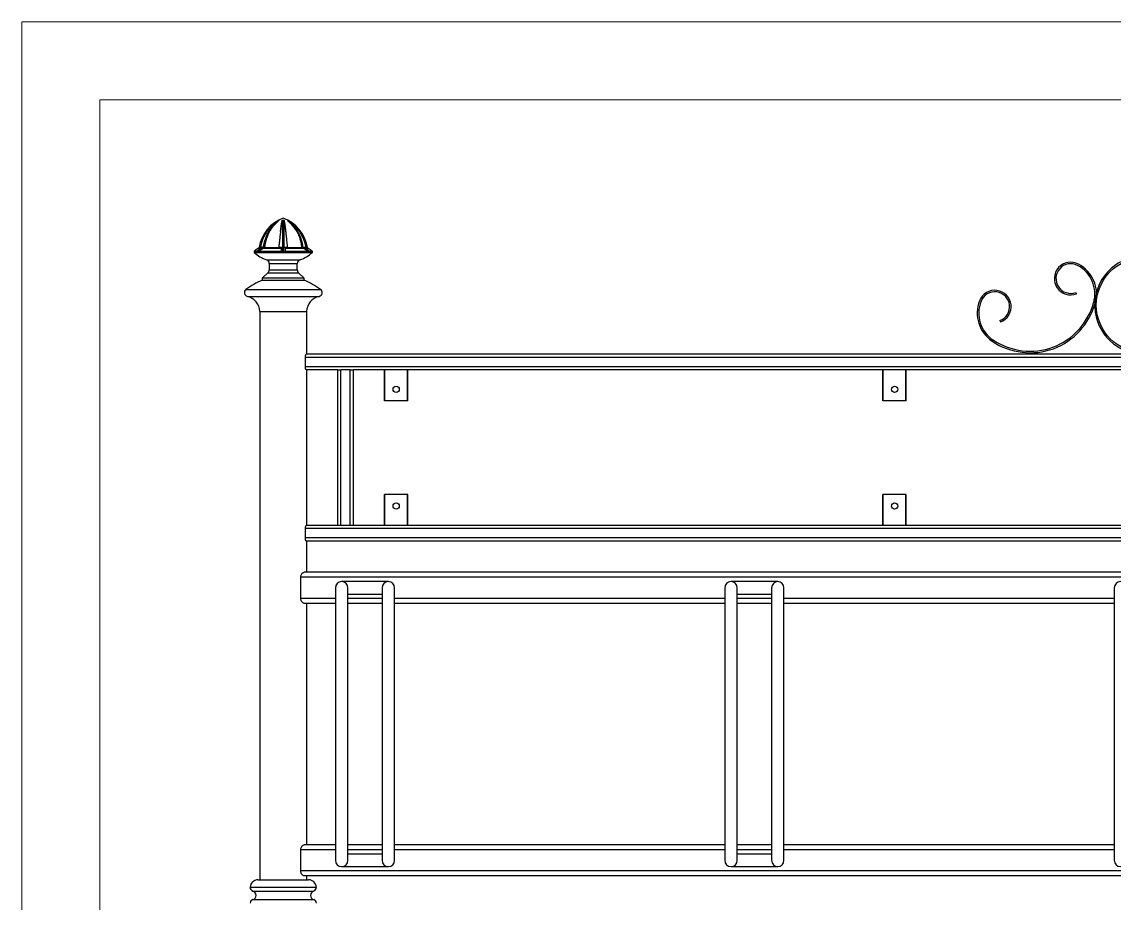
# Model space of a CAD drawing. Header units: millimetres. Extents: x 5333 to 11273, y -3184 to 1016.
# Drawn here: x 5333 to 6736, y -116 to 1016 of the extents above; entities that cross this region are included whole.
import ezdxf

# ---------------------------------------------------------------- set-up
doc = ezdxf.new("R2010")
doc.units = ezdxf.units.MM
doc.layers.add('tabelka', color=155, linetype='Continuous')

# ---------------------------------------------------------------- blocks, each defined once
blk = doc.blocks.new('front')
for p, q in [((1301, 2420.7), (1301.6, 2420.7)), ((1306.3, 2420.7), (1307.4, 2420.7)), ((1312.2, 2420.7), (1312.7, 2420.7)), ((1275.3, 2385.1), (1278.3, 2385.1)), ((1275.8, 2385.8), (1277.6, 2385.8)), ((1281.5, 2385.7), (1277.6, 2385.7)), ((1277.6, 2385.7), (1277.6, 2385.7)), ((1277.6, 2385.7), (1277.6, 2385.7)), ((1282.1, 2385.7), (1277.8, 2382.9)), ((1282.1, 2385.7), (1277.8, 2382.9)), ((1281.1, 2385.1), (1304.1, 2385.1)), ((1281.2, 2385.2), (1281.8, 2385.5)), ((1282.2, 2385.7), (1282.2, 2385.7)), ((1283.4, 2385.7), (1282.2, 2385.7)), ((1282.2, 2385.7), (1282.2, 2385.7)), ((1283.4, 2385.8), (1301.1, 2385.8)), ((1283.4, 2385.7), (1283.4, 2385.7)), ((1301, 2385.7), (1301, 2385.7)), ((1306.2, 2385.7), (1301, 2385.7)), ((1301, 2385.7), (1301, 2385.7)), ((1301, 2385.7), (1301, 2385.7)), ((1306.2, 2379.9), (1306.2, 2385.7)), ((1307.5, 2385.7), (1307.3, 2385.7)), ((1307.5, 2379.9), (1307.5, 2385.7)), ((1307.7, 2385.7), (1307.5, 2385.7)), ((1307.5, 2385.7), (1307.5, 2385.7)), ((1309.9, 2385.7), (1307.7, 2385.7)), ((1309.7, 2385.1), (1332.7, 2385.1)), ((1312.7, 2385.7), (1309.9, 2385.7)), ((1312.6, 2385.8), (1330.4, 2385.8)), ((1312.7, 2385.7), (1312.7, 2385.7)), ((1312.7, 2385.7), (1312.7, 2385.7)), ((1312.7, 2385.7), (1312.7, 2385.7)), ((1330.3, 2385.7), (1330.4, 2385.7)), ((1331.6, 2385.7), (1330.3, 2385.7)), ((1335.9, 2382.9), (1331.6, 2385.7)), ((1332.1, 2385.7), (1331.9, 2385.7)), ((1332.2, 2385.7), (1332.1, 2385.7)), ((1332.4, 2385.7), (1332.2, 2385.7)), ((1334.6, 2385.7), (1332.4, 2385.7)), ((1336.2, 2385.7), (1334.6, 2385.7)), ((1335.5, 2385.1), (1338.4, 2385.1)), ((1336.1, 2385.8), (1337.9, 2385.8)), ((1336.2, 2385.7), (1336.2, 2385.7)), ((1336.2, 2385.7), (1336.2, 2385.7)), ((1269.7, 2380.9), (1273.4, 2380.9)), ((1269.7, 2379.5), (1306.9, 2379.5)), ((1276.1, 2380.9), (1304.1, 2380.9)), ((1306.9, 2379.5), (1344.1, 2379.5)), ((1309.6, 2380.9), (1337.6, 2380.9)), ((1335.9, 2382.9), (1335.4, 2383.2)), ((1340.3, 2380.9), (1344.1, 2380.9)), ((1285.4, 2370.1), (1306.9, 2370.1)), ((1288.9, 2365.3), (1288.9, 2356.9)), ((1288.9, 2365.3), (1306.9, 2365.3)), ((1288.9, 2356.9), (1306.9, 2356.9)), ((1306.9, 2370.1), (1328.3, 2370.1)), ((1306.9, 2365.3), (1324.9, 2365.3)), ((1306.9, 2356.9), (1324.9, 2356.9)), ((1324.9, 2356.9), (1324.9, 2365.3)), ((1279.9, 2346.2), (1279.9, 2343.7)), ((1333.9, 2346.2), (1279.9, 2346.2)), ((1279.9, 2343.7), (1306.9, 2343.7)), ((1287.2, 2353.2), (1280.2, 2347)), ((1280.2, 2347), (1306.9, 2347)), ((1287.2, 2353.2), (1306.9, 2353.2)), ((1306.9, 2353.2), (1326.5, 2353.2)), ((1306.9, 2347), (1333.5, 2347)), ((1306.9, 2343.7), (1333.9, 2343.7)), ((1333.5, 2347), (1326.5, 2353.2)), ((1333.9, 2343.7), (1333.9, 2346.2)), ((1259, 2332), (1306.9, 2332)), ((1306.9, 2332), (1354.7, 2332)), ((1260.8, 2323), (1306.9, 2323)), ((1306.9, 2323), (1352.9, 2323)), ((2324.7, 2328.1), (2325.4, 2326.2)), ((1276.7, 2303.7), (1276.7, 1573.7)), ((1276.7, 2303.7), (1306.9, 2303.7)), ((1306.9, 2303.7), (1337, 2303.7)), ((1337, 2248.7), (1337, 2303.7)), ((2227.2, 2291.9), (2227.9, 2290.1)), ((1335.3, 2232.7), (1335.3, 2244.7)), ((3488.4, 2244.7), (1335.3, 2244.7)), ((3487.3, 2248.7), (1336.4, 2248.7)), ((3488.4, 2232.7), (1335.3, 2232.7)), ((1376.9, 2228.7), (1336.4, 2228.7)), ((1337, 2028.7), (1337, 2228.7)), ((1376.9, 2028.7), (1376.9, 2228.7)), ((1376.9, 2228.7), (1380.9, 2228.7)), ((1380.9, 2028.7), (1380.9, 2228.7)), ((1392.9, 2228.7), (1380.9, 2228.7)), ((1392.9, 2028.7), (1392.9, 2228.7)), ((1392.9, 2228.7), (1396.9, 2228.7)), ((1396.9, 2028.7), (1396.9, 2228.7)), ((3426.9, 2228.7), (1396.9, 2228.7)), ((1436.9, 2188.7), (1436.9, 2228.7)), ((1437.4, 2188.7), (1437.4, 2228.7)), ((1466.4, 2188.7), (1466.4, 2228.7)), ((1466.9, 2188.7), (1466.9, 2228.7)), ((2076.9, 2188.7), (2076.9, 2228.7)), ((2077.4, 2188.7), (2077.4, 2228.7)), ((2106.4, 2188.7), (2106.4, 2228.7)), ((2106.9, 2188.7), (2106.9, 2228.7)), ((1437.4, 2188.7), (1436.9, 2188.7)), ((1466.4, 2188.7), (1437.4, 2188.7)), ((1466.9, 2188.7), (1466.4, 2188.7)), ((2077.4, 2188.7), (2076.9, 2188.7)), ((2106.4, 2188.7), (2077.4, 2188.7)), ((2106.9, 2188.7), (2106.4, 2188.7)), ((1437.4, 2068.7), (1436.9, 2068.7)), ((1436.9, 2028.7), (1436.9, 2068.7)), ((1466.4, 2068.7), (1437.4, 2068.7)), ((1437.4, 2028.7), (1437.4, 2068.7)), ((1466.4, 2028.7), (1466.4, 2068.7)), ((1466.9, 2068.7), (1466.4, 2068.7)), ((1466.9, 2028.7), (1466.9, 2068.7)), ((2077.4, 2068.7), (2076.9, 2068.7)), ((2076.9, 2028.7), (2076.9, 2068.7)), ((2106.4, 2068.7), (2077.4, 2068.7)), ((2077.4, 2028.7), (2077.4, 2068.7)), ((2106.4, 2028.7), (2106.4, 2068.7)), ((2106.9, 2068.7), (2106.4, 2068.7)), ((2106.9, 2028.7), (2106.9, 2068.7)), ((1335.3, 2012.7), (1335.3, 2024.7)), ((3488.4, 2024.7), (1335.3, 2024.7)), ((1376.9, 2028.7), (1336.4, 2028.7)), ((1380.9, 2028.7), (1376.9, 2028.7)), ((1392.9, 2028.7), (1380.9, 2028.7)), ((1396.9, 2028.7), (1392.9, 2028.7)), ((3426.9, 2028.7), (1396.9, 2028.7)), ((3488.4, 2012.7), (1335.3, 2012.7)), ((3487.3, 2008.7), (1336.4, 2008.7)), ((1337, 1968.7), (1337, 2008.7)), ((3490, 1968.7), (1333.8, 1968.7)), ((3494.3, 1962.3), (1329.4, 1962.3)), ((1329.4, 1935.1), (1329.4, 1962.3)), ((1441.9, 1956.7), (1381.9, 1956.7)), ((1941.9, 1956.7), (1881.9, 1956.7)), ((1373.9, 1948.7), (1373.9, 1598.7)), ((1389.9, 1598.7), (1389.9, 1948.7)), ((1389.9, 1940.7), (1433.9, 1940.7)), ((1433.9, 1948.7), (1433.9, 1598.7)), ((1449.9, 1598.7), (1449.9, 1948.7)), ((1873.9, 1948.7), (1873.9, 1598.7)), ((1889.9, 1598.7), (1889.9, 1948.7)), ((1889.9, 1940.7), (1933.9, 1940.7)), ((1933.9, 1948.7), (1933.9, 1598.7)), ((1949.9, 1598.7), (1949.9, 1948.7)), ((2373.9, 1948.7), (2373.9, 1598.7)), ((1373.9, 1935.1), (1329.4, 1935.1)), ((1373.9, 1928.7), (1333.8, 1928.7)), ((1337, 1618.7), (1337, 1928.7)), ((1433.9, 1935.1), (1389.9, 1935.1)), ((1433.9, 1928.7), (1389.9, 1928.7)), ((1873.9, 1935.1), (1449.9, 1935.1)), ((1873.9, 1928.7), (1449.9, 1928.7)), ((1933.9, 1935.1), (1889.9, 1935.1)), ((1933.9, 1928.7), (1889.9, 1928.7)), ((2373.9, 1935.1), (1949.9, 1935.1)), ((2373.9, 1928.7), (1949.9, 1928.7)), ((1373.9, 1618.7), (1333.8, 1618.7)), ((1433.9, 1618.7), (1389.9, 1618.7)), ((1873.9, 1618.7), (1449.9, 1618.7)), ((1933.9, 1618.7), (1889.9, 1618.7)), ((2373.9, 1618.7), (1949.9, 1618.7)), ((1329.4, 1585.1), (1329.4, 1612.3)), ((1373.9, 1612.3), (1329.4, 1612.3)), ((1433.9, 1612.3), (1389.9, 1612.3)), ((1433.9, 1606.7), (1389.9, 1606.7)), ((1873.9, 1612.3), (1449.9, 1612.3)), ((1933.9, 1612.3), (1889.9, 1612.3)), ((1933.9, 1606.7), (1889.9, 1606.7)), ((2373.9, 1612.3), (1949.9, 1612.3)), ((3494.3, 1585.1), (1329.4, 1585.1)), ((1381.9, 1590.7), (1441.9, 1590.7)), ((1881.9, 1590.7), (1941.9, 1590.7)), ((1274.4, 1573.7), (1306.9, 1573.7)), ((1306.9, 1573.7), (1339.4, 1573.7)), ((3490, 1578.7), (1333.8, 1578.7)), ((1337, 1573.7), (1337, 1578.7)), ((1264.4, 1564.1), (1306.9, 1564.1)), ((1267.9, 1559.1), (1306.9, 1559.1)), ((1306.9, 1564.1), (1349.4, 1564.1)), ((1306.9, 1559.1), (1345.9, 1559.1)), ((1267.8, 1548.2), (1306.9, 1548.2)), ((1306.9, 1548.2), (1346, 1548.2))]:
    blk.add_line(p, q)
at = {"flags": 128}
for points in [[(1315.3, 2418), (1315.4, 2417.9), (1318.9, 2414.7), (1322.2, 2410.8), (1325.1, 2406.6), (1328.5, 2399.8), (1330.8, 2392.9), (1332.2, 2385.7), (1332.2, 2385.7), (1332.2, 2385.7)], [(1312.7, 2385.7), (1312.7, 2385.7), (1312.7, 2385.7)], [(1336.2, 2385.7), (1336.2, 2385.7), (1336.2, 2385.7), (1336.2, 2385.7), (1336.2, 2385.7), (1336.2, 2385.7), (1336.2, 2385.7), (1336.2, 2385.7), (1336.2, 2385.7)]]:
    blk.add_lwpolyline(points, dxfattribs=at)
for centre, radius in [((2411.9, 2311.7), 61), ((1451.9, 2203.7), 4), ((2091.9, 2203.7), 4), ((1451.9, 2053.7), 4), ((2091.9, 2053.7), 4)]:
    blk.add_circle(centre, radius)
for centre, radius, start, end in [((1324.2, 2377.9), 48.9, 110.687, 170.7269), ((1289.6, 2377.9), 48.9, 9.2731, 69.313), ((1287.3, 2362.6), 25.4, 118.1547, 134.008), ((1290.8, 2366.1), 21.7, 115.4735, 140.541), ((1274.9, 2385.9), 1, 298.1547, 350.7269), ((1277.6, 2385.7), 0.0142, 113.0906, 125.8612), ((1322.9, 2366.1), 21.7, 39.4606, 64.5249), ((1338.9, 2385.9), 1, 189.2731, 241.8453), ((1326.4, 2362.6), 25.4, 45.992, 61.8453), ((1270.4, 2380.2), 1, 134.008, 225.992), ((1297.9, 2408.7), 40.6, 225.992, 252.1131), ((1292.2, 2365.4), 22.6, 128.2071, 140.2674), ((1315.9, 2408.7), 40.6, 287.8869, 314.008), ((1321.5, 2365.4), 22.6, 39.7339, 51.7947), ((1343.4, 2380.2), 1, 314.008, 45.992), ((2411.9, 2311.7), 63, 93.2844, 0), ((1283.9, 2365.3), 5, 0, 72.1131), ((1283.9, 2356.9), 5, 311.6335, 0), ((1329.9, 2365.3), 5, 107.8869, 180), ((1329.9, 2356.9), 5, 180, 228.3665), ((2318.1, 2345.9), 21, 62.1423, 290.332), ((2318.1, 2345.9), 19, 62.1423, 290.332), ((2307.6, 2326), 41.5, 344.3104, 62.1423), ((2307.6, 2326), 43.5, 344.3104, 62.1423), ((1327.8, 2233.7), 120, 113.5565, 124.9982), ((1280.9, 2346.2), 1, 131.6335, 180), ((1332.9, 2346.2), 1, 0, 48.3665), ((1285.9, 2233.7), 120, 55.0018, 66.4435), ((1261.9, 2327.9), 5, 124.9982, 257.4886), ((1351.9, 2327.9), 5, 282.5114, 55.0018), ((2220.6, 2309.8), 21, 290.332, 158.5217), ((2220.6, 2309.8), 19, 290.332, 158.5217), ((1256.3, 2302.9), 20.5, 2.0539, 77.4886), ((1357.4, 2302.9), 20.5, 102.5114, 177.9461), ((2241.5, 2301.5), 43.5, 158.5217, 236.3536), ((2241.5, 2301.5), 41.5, 158.5217, 236.3536), ((2264.6, 2338.1), 86.1, 290.9078, 344.3104), ((2264.6, 2338.1), 88.1, 290.8948, 344.3104), ((2266.2, 2338.7), 88.1, 236.3536, 289.7692), ((2266.2, 2338.7), 86.1, 236.3536, 289.7562), ((1381.9, 1948.7), 8, 0, 180), ((1441.9, 1948.7), 8, 0, 180), ((1881.9, 1948.7), 8, 0, 180), ((1941.9, 1948.7), 8, 0, 180), ((2381.9, 1948.7), 8, 0, 180), ((1381.9, 1598.7), 8, 180, 0), ((1441.9, 1598.7), 8, 180, 270), ((1441.9, 1598.7), 8, 180, 0), ((1441.9, 1598.7), 8, 270, 0), ((1881.9, 1598.7), 8, 180, 0), ((1941.9, 1598.7), 8, 180, 270), ((1941.9, 1598.7), 8, 180, 0), ((1941.9, 1598.7), 8, 270, 0), ((2381.9, 1598.7), 8, 180, 0), ((1274.4, 1563.7), 10, 90, 177.464), ((1339.4, 1563.7), 10, 2.536, 90), ((1269.4, 1563.9), 5, 177.464, 252.5768), ((1266.2, 1553.7), 5.71, 286.2602, 72.5768), ((1347.6, 1553.7), 5.71, 107.4232, 253.7398), ((1344.4, 1563.9), 5, 287.4232, 2.536), ((1269.1, 1543.7), 4.71, 106.2602, 180), ((1344.7, 1543.7), 4.71, 0, 73.7398)]:
    blk.add_arc(centre, radius, start, end)
for points, knots in [([(1281.5, 2385.7), (1281.5, 2385.7), (1281.5, 2388.1), (1282.9, 2392.9), (1285.1, 2400), (1288.1, 2406), (1291.5, 2410.9), (1294.7, 2414.6), (1297.1, 2417), (1298.3, 2417.9), (1298.4, 2418)], [0, 0, 0, 0, 0.000002, 0.188553, 0.381599, 0.586267, 0.724541, 0.864552, 0.99604, 1, 1, 1, 1]), ([(1294.8, 2414.2), (1294.5, 2413.9), (1293.4, 2412.7), (1291.8, 2410.6), (1290.3, 2408.5), (1289.3, 2406.9), (1288.5, 2405.6), (1287.5, 2403.8), (1286.4, 2401.4), (1285.1, 2398.4), (1283.9, 2394.8), (1282.8, 2390.5), (1282.3, 2387.4), (1282.1, 2385.7)], [0, 0, 0, 0, 0.041994, 0.16299, 0.256139, 0.293462, 0.342153, 0.407962, 0.490957, 0.591277, 0.709193, 0.845174, 1, 1, 1, 1]), ([(1285.7, 2406.2), (1286.9, 2407.8), (1289.2, 2411.1), (1293.2, 2415), (1297.1, 2418.2), (1299.7, 2419.9), (1301, 2420.7)], [0, 0, 0, 0, 0.27819, 0.55709, 0.777587, 1, 1, 1, 1]), ([(1296.3, 2417.7), (1296.1, 2417.5), (1295.7, 2417.2), (1294.9, 2416.6), (1294.1, 2415.9), (1293.3, 2415.2), (1292.7, 2414.6), (1292.2, 2414), (1291.6, 2413.5), (1291.1, 2412.9), (1290.5, 2412.3), (1289.8, 2411.5), (1289.1, 2410.7), (1288.4, 2409.9), (1287.9, 2409.2), (1287.3, 2408.4), (1286.5, 2407.4), (1286, 2406.6), (1285.7, 2406.2)], [0, 0, 0, 0, 0.05098, 0.101953, 0.203915, 0.25489, 0.305864, 0.35684, 0.407815, 0.458792, 0.509764, 0.560741, 0.662703, 0.713678, 0.764655, 0.815627, 0.907769, 1, 1, 1, 1]), ([(1289.3, 2406.2), (1290.2, 2407.8), (1292.2, 2411.1), (1295.5, 2415), (1298.3, 2417.7), (1300, 2419), (1300.5, 2419.3)], [0, 0, 0, 0, 0.315235, 0.63127, 0.881133, 1, 1, 1, 1]), ([(1289.3, 2406.2), (1289.4, 2406.4), (1289.8, 2407.1), (1290.3, 2408), (1290.8, 2408.8), (1291.3, 2409.5), (1291.7, 2410.1), (1292.3, 2410.9), (1292.9, 2411.8), (1293.5, 2412.5), (1293.9, 2413.1), (1294.4, 2413.7), (1294.9, 2414.3), (1295.6, 2415), (1296.3, 2415.7), (1297, 2416.4), (1297.6, 2417), (1298.1, 2417.4), (1298.4, 2417.7)], [0, 0, 0, 0, 0.050971, 0.152936, 0.203909, 0.254884, 0.305862, 0.356836, 0.458795, 0.509775, 0.560747, 0.611722, 0.6627, 0.713672, 0.815638, 0.866613, 0.917588, 1, 1, 1, 1]), ([(1301, 2420.7), (1300.5, 2420.4), (1299.6, 2419.9), (1298, 2418.9), (1296.9, 2418.1), (1296.3, 2417.7)], [0, 0, 0, 0, 0.290909, 0.588301, 1, 1, 1, 1]), ([(1298.4, 2417.7), (1298.9, 2418.2), (1299.7, 2419), (1300.9, 2420), (1301.3, 2420.5), (1301.6, 2420.7)], [0, 0, 0, 0, 0.4972, 0.7495142, 1, 1, 1, 1]), ([(1303.3, 2406.2), (1303.5, 2407.8), (1303.9, 2411.1), (1304.5, 2415), (1305, 2418.2), (1305.4, 2419.9), (1305.5, 2420.7)], [0, 0, 0, 0, 0.27819, 0.55709, 0.777589, 1, 1, 1, 1]), ([(1304.8, 2417.7), (1304.8, 2417.5), (1304.7, 2417.2), (1304.7, 2416.6), (1304.6, 2415.9), (1304.5, 2415.2), (1304.4, 2414.6), (1304.3, 2414), (1304.2, 2413.5), (1304.2, 2412.9), (1304.1, 2412.3), (1304, 2411.5), (1303.9, 2410.7), (1303.8, 2409.9), (1303.7, 2409.2), (1303.6, 2408.4), (1303.4, 2407.4), (1303.3, 2406.6), (1303.3, 2406.2)], [0, 0, 0, 0, 0.050977, 0.101951, 0.203914, 0.254889, 0.305864, 0.356839, 0.407816, 0.45879, 0.509764, 0.56074, 0.662702, 0.713676, 0.764653, 0.815626, 0.90777, 1, 1, 1, 1]), ([(1306.3, 2420.7), (1306.1, 2420.4), (1305.7, 2419.9), (1305.3, 2418.9), (1305, 2418.1), (1304.8, 2417.7)], [0, 0, 0, 0, 0.290913, 0.588294, 1, 1, 1, 1]), ([(1306.2, 2385.7), (1306.2, 2385.7), (1306.2, 2388.1), (1306.2, 2392.9), (1306.2, 2400), (1306.2, 2406), (1306.2, 2410.9), (1306.2, 2414.8), (1306.2, 2417.6), (1306.3, 2420.7), (1306.3, 2420.7), (1306.3, 2420.7)], [0, 0, 0, 0, 0.000001, 0.168984, 0.337965, 0.519236, 0.642472, 0.765707, 0.882858, 0.999999, 1, 1, 1, 1]), ([(1307.4, 2420.7), (1307.4, 2420.7), (1307.4, 2420.7), (1307.5, 2417.6), (1307.5, 2414.8), (1307.5, 2410.9), (1307.5, 2406), (1307.5, 2400), (1307.5, 2392.9), (1307.5, 2388.1), (1307.5, 2385.7), (1307.5, 2385.7)], [0, 0, 0, 0, 0.000001, 0.117142, 0.234293, 0.357528, 0.480764, 0.662035, 0.831016, 0.999999, 1, 1, 1, 1]), ([(1308.9, 2417.7), (1308.7, 2418.2), (1308.4, 2419), (1308, 2420), (1307.6, 2420.5), (1307.4, 2420.7)], [0, 0, 0, 0, 0.497199, 0.749513, 1, 1, 1, 1]), ([(1310.4, 2406.2), (1310.2, 2407.8), (1309.8, 2411.1), (1309.2, 2415), (1308.7, 2418.2), (1308.4, 2419.9), (1308.2, 2420.7)], [0, 0, 0, 0, 0.27819, 0.55709, 0.777589, 1, 1, 1, 1]), ([(1310.4, 2406.2), (1310.4, 2406.4), (1310.3, 2407.1), (1310.2, 2408), (1310.1, 2408.8), (1310, 2409.5), (1309.9, 2410.1), (1309.8, 2410.9), (1309.7, 2411.8), (1309.6, 2412.5), (1309.5, 2413.1), (1309.5, 2413.7), (1309.4, 2414.3), (1309.3, 2415), (1309.2, 2415.7), (1309.1, 2416.4), (1309, 2417), (1309, 2417.4), (1308.9, 2417.7)], [0, 0, 0, 0, 0.0509736, 0.1529355, 0.2039104, 0.2548863, 0.3058612, 0.3568369, 0.4587973, 0.5097738, 0.5607485, 0.6117235, 0.6626994, 0.7136731, 0.8156373, 0.8666127, 0.9175871, 1, 1, 1, 1]), ([(1312.2, 2420.7), (1312.4, 2420.4), (1313, 2419.9), (1314.1, 2418.9), (1314.9, 2418.1), (1315.3, 2417.7)], [0, 0, 0, 0, 0.290908, 0.588294, 1, 1, 1, 1]), ([(1317.4, 2417.7), (1316.7, 2418.2), (1315.5, 2419), (1314, 2420), (1313.1, 2420.5), (1312.7, 2420.7)], [0, 0, 0, 0, 0.497191, 0.749503, 1, 1, 1, 1]), ([(1328, 2406.2), (1326.8, 2407.8), (1324.5, 2411.1), (1320.6, 2415), (1316.6, 2418.2), (1314, 2419.9), (1312.7, 2420.7)], [0, 0, 0, 0, 0.278191, 0.557088, 0.77759, 1, 1, 1, 1]), ([(1324.4, 2406.2), (1323.5, 2407.8), (1321.5, 2411.1), (1318.2, 2415), (1315.4, 2417.7), (1313.8, 2418.9), (1313.3, 2419.3)], [0, 0, 0, 0, 0.317509, 0.63583, 0.887495, 1, 1, 1, 1]), ([(1315.3, 2417.7), (1315.5, 2417.5), (1315.9, 2417.2), (1316.6, 2416.6), (1317.3, 2415.9), (1318, 2415.2), (1318.5, 2414.6), (1319, 2414), (1319.5, 2413.5), (1320, 2412.9), (1320.4, 2412.3), (1321, 2411.5), (1321.6, 2410.7), (1322.2, 2409.9), (1322.6, 2409.2), (1323.2, 2408.4), (1323.8, 2407.4), (1324.2, 2406.6), (1324.4, 2406.2)], [0, 0, 0, 0, 0.050977, 0.101952, 0.203913, 0.254892, 0.305864, 0.356839, 0.407817, 0.458788, 0.509764, 0.56074, 0.6627, 0.713676, 0.764654, 0.815624, 0.90777, 1, 1, 1, 1]), ([(1328, 2406.2), (1327.9, 2406.4), (1327.4, 2407.1), (1326.8, 2408), (1326.1, 2408.8), (1325.6, 2409.5), (1325.1, 2410.1), (1324.4, 2410.9), (1323.7, 2411.8), (1323, 2412.5), (1322.5, 2413.1), (1321.9, 2413.7), (1321.3, 2414.3), (1320.6, 2415), (1319.8, 2415.7), (1319, 2416.4), (1318.3, 2417), (1317.7, 2417.4), (1317.4, 2417.7)], [0, 0, 0, 0, 0.050972, 0.152935, 0.203907, 0.254886, 0.305861, 0.356836, 0.458797, 0.509771, 0.560749, 0.611726, 0.662701, 0.713673, 0.815637, 0.866611, 0.917586, 1, 1, 1, 1]), ([(1331.6, 2385.7), (1331.4, 2387.4), (1330.9, 2390.7), (1329.7, 2395.2), (1328.4, 2398.8), (1327.2, 2401.7), (1326.1, 2404.1), (1325.1, 2405.8), (1324.2, 2407.3), (1323.4, 2408.5), (1322.6, 2409.7), (1321.5, 2411.1), (1320.2, 2412.8), (1318.9, 2414.3), (1318, 2415.1), (1317.8, 2415.3)], [0, 0, 0, 0, 0.155871, 0.290504, 0.404748, 0.499086, 0.573824, 0.638474, 0.684931, 0.729655, 0.772659, 0.820992, 0.887788, 0.973451, 1, 1, 1, 1]), ([(1285.7, 2406.2), (1285.1, 2405.2), (1283.3, 2402.3), (1280.9, 2397.5), (1278.8, 2391.6), (1278, 2387.7), (1277.6, 2385.8)], [0, 0, 0, 0, 0.156542, 0.470243, 0.733105, 1, 1, 1, 1]), ([(1283.4, 2385.8), (1283.5, 2387), (1283.8, 2390.5), (1285, 2395.8), (1286.9, 2401.4), (1288.5, 2404.6), (1289.3, 2406.2)], [0, 0, 0, 0, 0.163702, 0.491836, 0.744156, 1, 1, 1, 1]), ([(1303.3, 2406.2), (1303.2, 2405.2), (1302.9, 2402.3), (1302.4, 2397.5), (1301.7, 2391.6), (1301.3, 2387.7), (1301.1, 2385.8)], [0, 0, 0, 0, 0.1565417, 0.4702444, 0.7331054, 1, 1, 1, 1]), ([(1312.6, 2385.8), (1312.5, 2387), (1312.1, 2390.5), (1311.5, 2395.8), (1310.9, 2401.4), (1310.6, 2404.6), (1310.4, 2406.2)], [0, 0, 0, 0, 0.163702, 0.491836, 0.744158, 1, 1, 1, 1]), ([(1324.4, 2406.2), (1324.9, 2405.2), (1326.5, 2402.3), (1328.3, 2397.5), (1329.8, 2391.6), (1330.2, 2387.7), (1330.4, 2385.8)], [0, 0, 0, 0, 0.156542, 0.470245, 0.733105, 1, 1, 1, 1]), ([(1336.1, 2385.8), (1335.9, 2387), (1335.2, 2390.5), (1333.5, 2395.8), (1330.9, 2401.4), (1329, 2404.6), (1328, 2406.2)], [0, 0, 0, 0, 0.163702, 0.491836, 0.744157, 1, 1, 1, 1]), ([(1278.3, 2385.1), (1277.5, 2384.6), (1276, 2383.6), (1274.4, 2382.1), (1273.6, 2381.2), (1273.4, 2380.9)], [0, 0, 0, 0, 0.4249335, 0.8558945, 1, 1, 1, 1]), ([(1276.1, 2380.9), (1276.9, 2381.7), (1278.4, 2383.3), (1280.2, 2384.5), (1281.1, 2385.1)], [0, 0, 0, 0, 0.495183, 1, 1, 1, 1]), ([(1277.6, 2385.8), (1277.6, 2385.8), (1277.6, 2385.7), (1277.6, 2385.7), (1277.6, 2385.7), (1277.6, 2385.7)], [0, 0, 0, 0, 0.296081, 0.690158, 1, 1, 1, 1]), ([(1277.6, 2385.7), (1277.8, 2385.6), (1278, 2385.6), (1278.3, 2385.4), (1278.4, 2385.3), (1278.4, 2385.2), (1278.4, 2385.1), (1278.3, 2385.1), (1278.3, 2385.1), (1278.3, 2385.1)], [0, 0, 0, 0, 0.60512, 0.732679, 0.82045, 0.907566, 0.944041, 0.980915, 1, 1, 1, 1]), ([(1277.6, 2385.7), (1277.6, 2385.7), (1277.6, 2385.7), (1277.6, 2385.7), (1277.6, 2385.7)], [0, 0, 0, 0, 0.559788, 1, 1, 1, 1]), ([(1277.6, 2385.7), (1277.6, 2385.7), (1277.6, 2385.7), (1277.6, 2385.7), (1277.6, 2385.7), (1277.6, 2385.7), (1277.6, 2385.7), (1277.6, 2385.7), (1277.6, 2385.7), (1277.6, 2385.7)], [0, 0, 0, 0, 0.112253, 0.273673, 0.385926, 0.497986, 0.610239, 0.742502, 1, 1, 1, 1]), ([(1281.1, 2385.1), (1281.1, 2385.1), (1281.1, 2385.1), (1281.2, 2385.2), (1281.5, 2385.3), (1282.2, 2385.6), (1282.9, 2385.6), (1283.4, 2385.7)], [0, 0, 0, 0, 0.021738, 0.051653, 0.109289, 0.311022, 1, 1, 1, 1]), ([(1283.4, 2385.7), (1283.4, 2385.7), (1283.4, 2385.7), (1283.4, 2385.8), (1283.4, 2385.8), (1283.4, 2385.8)], [0, 0, 0, 0, 0.418232, 0.8411, 1, 1, 1, 1]), ([(1283.4, 2385.7), (1283.4, 2385.7), (1283.4, 2385.7), (1283.4, 2385.7), (1283.4, 2385.7), (1283.4, 2385.7), (1283.4, 2385.7), (1283.4, 2385.7), (1283.4, 2385.7), (1283.4, 2385.7)], [0, 0, 0, 0, 0.2536264, 0.3792564, 0.5048533, 0.6094116, 0.7350416, 0.8743701, 1, 1, 1, 1]), ([(1283.4, 2385.7), (1283.4, 2385.7), (1283.4, 2385.7), (1283.4, 2385.7), (1283.4, 2385.7)], [0, 0, 0, 0, 0.559943, 1, 1, 1, 1]), ([(1301.1, 2385.8), (1301.1, 2385.8), (1301.1, 2385.7), (1301.1, 2385.7), (1301.1, 2385.7), (1301, 2385.7)], [0, 0, 0, 0, 0.295983, 0.689757, 1, 1, 1, 1]), ([(1301, 2385.7), (1301.7, 2385.6), (1302.5, 2385.6), (1303.4, 2385.4), (1303.7, 2385.3), (1303.9, 2385.2), (1304, 2385.1), (1304.1, 2385.1), (1304.1, 2385.1), (1304.1, 2385.1)], [0, 0, 0, 0, 0.605119, 0.732699, 0.820455, 0.907581, 0.944053, 0.980915, 1, 1, 1, 1]), ([(1301, 2385.7), (1301, 2385.7), (1301, 2385.7), (1301, 2385.7), (1301, 2385.7), (1301, 2385.7), (1301, 2385.7), (1301, 2385.7), (1301, 2385.7), (1301, 2385.7)], [0, 0, 0, 0, 0.110658, 0.27126, 0.382269, 0.493278, 0.62421, 0.735219, 1, 1, 1, 1]), ([(1301, 2385.7), (1301, 2385.7), (1301, 2385.7), (1301, 2385.7), (1301, 2385.7)], [0, 0, 0, 0, 0.560048, 1, 1, 1, 1]), ([(1304.1, 2385.1), (1304.1, 2384.6), (1304.1, 2383.6), (1304.1, 2382.1), (1304.1, 2381.2), (1304.1, 2380.9)], [0, 0, 0, 0, 0.4249317, 0.8559024, 1, 1, 1, 1]), ([(1307, 2385.7), (1307, 2385.7), (1306.8, 2385.7), (1306.5, 2385.7), (1306.3, 2385.7), (1306.2, 2385.7)], [0, 0, 0, 0, 0.1983973, 0.5985343, 1, 1, 1, 1]), ([(1307.3, 2385.7), (1307.3, 2385.7), (1307.2, 2385.7), (1307.1, 2385.7), (1307, 2385.7)], [0, 0, 0, 0, 0.262462, 1, 1, 1, 1]), ([(1309.6, 2380.9), (1309.6, 2381.7), (1309.6, 2383.3), (1309.6, 2384.5), (1309.7, 2385.1)], [0, 0, 0, 0, 0.495178, 1, 1, 1, 1]), ([(1309.7, 2385.1), (1309.7, 2385.1), (1309.7, 2385.1), (1309.7, 2385.2), (1310, 2385.3), (1311, 2385.6), (1311.9, 2385.6), (1312.7, 2385.7)], [0, 0, 0, 0, 0.0217415, 0.0516648, 0.109293, 0.3110087, 1, 1, 1, 1]), ([(1312.7, 2385.7), (1312.7, 2385.7), (1312.7, 2385.7), (1312.6, 2385.8), (1312.6, 2385.8), (1312.6, 2385.8)], [0, 0, 0, 0, 0.418124, 0.841087, 1, 1, 1, 1]), ([(1312.7, 2385.7), (1312.7, 2385.7), (1312.7, 2385.7), (1312.7, 2385.7), (1312.7, 2385.7), (1312.7, 2385.7), (1312.7, 2385.7), (1312.7, 2385.7), (1312.7, 2385.7), (1312.7, 2385.7)], [0, 0, 0, 0, 0.2567252, 0.3886539, 0.4999021, 0.6115028, 0.7434314, 0.8887518, 1, 1, 1, 1]), ([(1330.4, 2385.8), (1330.4, 2385.8), (1330.4, 2385.7), (1330.4, 2385.7), (1330.4, 2385.7), (1330.3, 2385.7)], [0, 0, 0, 0, 0.296016, 0.690141, 1, 1, 1, 1]), ([(1330.3, 2385.7), (1330.3, 2385.7), (1330.3, 2385.7), (1330.3, 2385.7), (1330.3, 2385.7)], [0, 0, 0, 0, 0.559943, 1, 1, 1, 1]), ([(1330.4, 2385.7), (1330.4, 2385.7), (1330.4, 2385.7), (1330.4, 2385.7), (1330.4, 2385.7), (1330.4, 2385.7), (1330.4, 2385.7), (1330.4, 2385.7), (1330.4, 2385.7), (1330.4, 2385.7)], [0, 0, 0, 0, 0.125631, 0.26496, 0.390591, 0.516222, 0.620741, 0.746372, 1, 1, 1, 1]), ([(1330.4, 2385.7), (1330.8, 2385.6), (1331.3, 2385.6), (1331.9, 2385.4), (1332.2, 2385.3), (1332.4, 2385.2), (1332.5, 2385.1), (1332.6, 2385.1), (1332.6, 2385.1), (1332.7, 2385.1)], [0, 0, 0, 0, 0.6051312, 0.732694, 0.8204565, 0.9075691, 0.944041, 0.9809069, 1, 1, 1, 1]), ([(1331.9, 2385.7), (1331.9, 2385.7), (1331.9, 2385.7), (1331.8, 2385.7), (1331.8, 2385.7)], [0, 0, 0, 0, 0.262451, 1, 1, 1, 1]), ([(1332.7, 2385.1), (1333.4, 2384.6), (1334.9, 2383.6), (1336.6, 2382.1), (1337.4, 2381.2), (1337.6, 2380.9)], [0, 0, 0, 0, 0.424937, 0.855909, 1, 1, 1, 1]), ([(1335.5, 2385.1), (1335.4, 2385.1), (1335.4, 2385.1), (1335.4, 2385.2), (1335.3, 2385.3), (1335.6, 2385.6), (1335.9, 2385.6), (1336.2, 2385.7)], [0, 0, 0, 0, 0.0217337, 0.0516573, 0.1092901, 0.3110175, 1, 1, 1, 1]), ([(1340.3, 2380.9), (1339.6, 2381.7), (1338.1, 2383.3), (1336.3, 2384.5), (1335.5, 2385.1)], [0, 0, 0, 0, 0.4951751, 1, 1, 1, 1]), ([(1336.2, 2385.7), (1336.2, 2385.7), (1336.2, 2385.7), (1336.1, 2385.8), (1336.1, 2385.8), (1336.1, 2385.8)], [0, 0, 0, 0, 0.418278, 0.841097, 1, 1, 1, 1]), ([(1336.2, 2385.7), (1336.2, 2385.7), (1336.2, 2385.7), (1336.2, 2385.7), (1336.2, 2385.7)], [0, 0, 0, 0, 0.559788, 1, 1, 1, 1]), ([(1336.2, 2385.7), (1336.2, 2385.7), (1336.2, 2385.7), (1336.2, 2385.7), (1336.2, 2385.7), (1336.2, 2385.7), (1336.2, 2385.7), (1336.2, 2385.7), (1336.2, 2385.7), (1336.2, 2385.7)], [0, 0, 0, 0, 0.263294, 0.3740594, 0.4848249, 0.6151744, 0.7259399, 0.8694888, 1, 1, 1, 1]), ([(1273.4, 2380.9), (1273.4, 2380.9), (1273.3, 2380.9), (1273.3, 2380.8), (1273.3, 2380.6), (1273.6, 2380.3), (1273.9, 2380), (1274.1, 2379.9)], [0, 0, 0, 0, 0.033531, 0.079875, 0.170913, 0.49256, 1, 1, 1, 1]), ([(1274.1, 2379.9), (1274.2, 2379.8), (1274.4, 2379.8), (1274.6, 2379.8), (1274.7, 2379.9), (1274.8, 2379.9)], [0, 0, 0, 0, 0.378292, 0.683156, 1, 1, 1, 1]), ([(1274.8, 2379.9), (1275, 2380), (1275.2, 2380.2), (1275.6, 2380.5), (1275.8, 2380.7), (1275.9, 2380.8), (1276, 2380.9), (1276.1, 2380.9), (1276.1, 2380.9)], [0, 0, 0, 0, 0.560937, 0.705297, 0.840734, 0.902144, 0.964168, 1, 1, 1, 1]), ([(1304.1, 2380.9), (1304.1, 2380.9), (1304.1, 2380.9), (1304.2, 2380.8), (1304.5, 2380.6), (1305.2, 2380.3), (1305.8, 2380), (1306.2, 2379.9)], [0, 0, 0, 0, 0.033539, 0.079905, 0.170935, 0.492577, 1, 1, 1, 1]), ([(1306.2, 2379.9), (1306.4, 2379.8), (1306.7, 2379.8), (1307.1, 2379.8), (1307.4, 2379.9), (1307.5, 2379.9)], [0, 0, 0, 0, 0.378331, 0.683198, 1, 1, 1, 1]), ([(1307.5, 2379.9), (1307.9, 2380), (1308.5, 2380.2), (1309.1, 2380.5), (1309.3, 2380.7), (1309.5, 2380.8), (1309.6, 2380.9), (1309.6, 2380.9), (1309.6, 2380.9)], [0, 0, 0, 0, 0.560929, 0.70529, 0.84073, 0.902151, 0.964177, 1, 1, 1, 1]), ([(1337.6, 2380.9), (1337.6, 2380.9), (1337.7, 2380.9), (1337.8, 2380.8), (1338.1, 2380.6), (1338.5, 2380.3), (1338.8, 2380), (1339, 2379.9)], [0, 0, 0, 0, 0.033566, 0.079893, 0.170939, 0.492559, 1, 1, 1, 1]), ([(1339, 2379.9), (1339, 2379.8), (1339.2, 2379.8), (1339.4, 2379.8), (1339.5, 2379.9), (1339.6, 2379.9)], [0, 0, 0, 0, 0.3783, 0.683177, 1, 1, 1, 1]), ([(1339.6, 2379.9), (1339.9, 2380), (1340.1, 2380.2), (1340.4, 2380.5), (1340.4, 2380.7), (1340.4, 2380.8), (1340.4, 2380.9), (1340.4, 2380.9), (1340.3, 2380.9)], [0, 0, 0, 0, 0.560941, 0.705311, 0.840743, 0.902158, 0.964184, 1, 1, 1, 1]), ([(1335.3, 2244.7), (1335.3, 2245.1), (1335.3, 2246), (1335.6, 2247.1), (1335.9, 2248), (1336.2, 2248.6), (1336.3, 2248.7), (1336.4, 2248.7)], [0, 0, 0, 0, 0.2030805, 0.4059402, 0.614851, 0.8337431, 1, 1, 1, 1]), ([(1336.4, 2228.7), (1336.3, 2228.7), (1336.1, 2228.8), (1335.8, 2229.5), (1335.5, 2230.5), (1335.3, 2231.6), (1335.3, 2232.4), (1335.3, 2232.7)], [0, 0, 0, 0, 0.201771, 0.421674, 0.644456, 0.862084, 1, 1, 1, 1]), ([(1335.3, 2024.7), (1335.3, 2025.1), (1335.3, 2026), (1335.6, 2027.1), (1335.9, 2028), (1336.2, 2028.6), (1336.3, 2028.7), (1336.4, 2028.7)], [0, 0, 0, 0, 0.2030816, 0.4059423, 0.6148479, 0.8337411, 1, 1, 1, 1]), ([(1336.4, 2008.7), (1336.3, 2008.7), (1336.1, 2008.8), (1335.8, 2009.5), (1335.5, 2010.5), (1335.3, 2011.6), (1335.3, 2012.4), (1335.3, 2012.7)], [0, 0, 0, 0, 0.201773, 0.421678, 0.644455, 0.862093, 1, 1, 1, 1]), ([(1329.4, 1962.3), (1329.5, 1962.9), (1329.6, 1964.1), (1330.3, 1965.9), (1331.3, 1967.4), (1332.6, 1968.5), (1333.4, 1968.6), (1333.8, 1968.7)], [0, 0, 0, 0, 0.163255, 0.325707, 0.550889, 0.779576, 1, 1, 1, 1]), ([(1333.8, 1928.7), (1333.4, 1928.7), (1332.7, 1928.9), (1331.3, 1930), (1330.2, 1931.6), (1329.5, 1933.5), (1329.5, 1934.6), (1329.4, 1935.1)], [0, 0, 0, 0, 0.195915, 0.441417, 0.701353, 0.86928, 1, 1, 1, 1]), ([(1329.4, 1612.3), (1329.5, 1612.9), (1329.6, 1614.1), (1330.3, 1615.9), (1331.3, 1617.4), (1332.6, 1618.5), (1333.4, 1618.6), (1333.8, 1618.7)], [0, 0, 0, 0, 0.163259, 0.325709, 0.550891, 0.779577, 1, 1, 1, 1]), ([(1333.8, 1578.7), (1333.4, 1578.7), (1332.7, 1578.9), (1331.3, 1580), (1330.2, 1581.6), (1329.5, 1583.5), (1329.5, 1584.6), (1329.4, 1585.1)], [0, 0, 0, 0, 0.1959148, 0.4414168, 0.7013522, 0.869276, 1, 1, 1, 1])]:
    blk.add_open_spline(points, degree=3, knots=knots)

msp = doc.modelspace()

# ---------------------------------------------------------------- linework, layer by layer
at = {"layer": 'tabelka', "lineweight": 5}
for points in [[(5333.04, 1016.01), (11273.04, 1016.01), (11273.04, -3183.99), (5333.04, -3183.99)], [(5433.04, 916.01), (11173.04, 916.01), (11173.04, -3083.99), (5433.04, -3083.99)]]:
    msp.add_lwpolyline(points, close=True, dxfattribs=at)

# ---------------------------------------------------------------- block references
msp.add_blockref('front', (4361.82, -1659.6))

doc.saveas('drawing.dxf')
